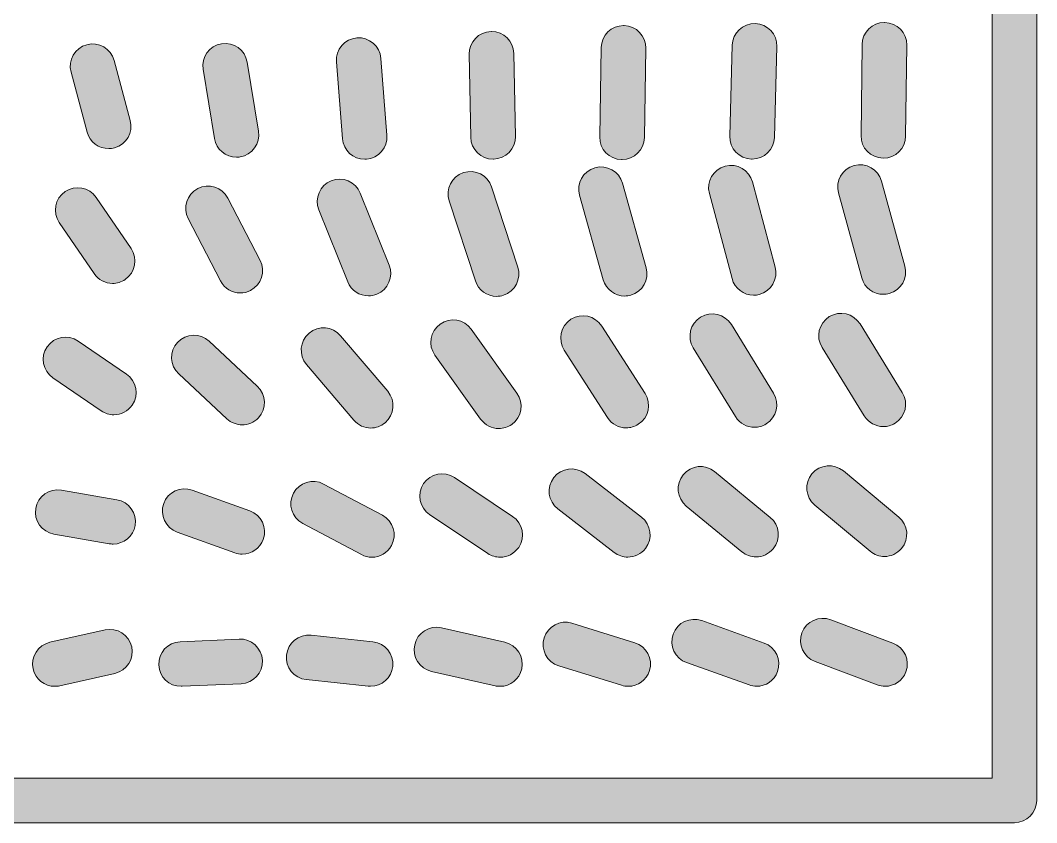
# Model space of a CAD drawing. Header units: millimetres. Extents: x 4.1 to 58.2, y -191.1 to -111.5.
# Drawn here: x 30.88 to 58.21, y -191.07 to -169.49 of the extents above; entities that cross this region are included whole.
import ezdxf

# ---------------------------------------------------------------- set-up
doc = ezdxf.new("R2010")
doc.units = ezdxf.units.MM
doc.header["$MEASUREMENT"] = 0
doc.layers.add('Layer 1', color=7, linetype='Continuous', lineweight=0)

msp = doc.modelspace()

# ---------------------------------------------------------------- hatches: boundary and pattern name
at = {"layer": 'Layer 1', "true_color": 0x006981, "transparency": 33554687}
h = msp.add_hatch(color=146, dxfattribs=at)
h.dxf.hatch_style = 2
edge = h.paths.add_edge_path()
edge.add_spline(control_points=[(5.286, -189.875), (5.286, -189.875), (57.014, -189.875), (57.014, -189.875), (57.014, -189.875), (57.014, -112.748), (57.014, -112.748), (57.014, -112.748), (5.286, -112.748), (5.286, -112.748), (5.286, -112.748), (5.286, -189.875), (5.286, -189.875)], knot_values=[0, 0, 0, 0, 1, 1, 1, 2, 2, 2, 3, 3, 3, 4, 4, 4, 4], degree=3, periodic=0)
edge = h.paths.add_edge_path()
edge.add_spline(control_points=[(57.614, -191.075), (57.614, -191.075), (4.686, -191.075), (4.686, -191.075), (4.355, -191.075), (4.086, -190.806), (4.086, -190.475), (4.086, -190.475), (4.086, -112.148), (4.086, -112.148), (4.086, -111.816), (4.355, -111.548), (4.686, -111.548), (4.686, -111.548), (57.614, -111.548), (57.614, -111.548), (57.945, -111.548), (58.214, -111.816), (58.214, -112.148), (58.214, -112.148), (58.214, -190.475), (58.214, -190.475), (58.214, -190.806), (57.945, -191.075), (57.614, -191.075)], knot_values=[0, 0, 0, 0, 1, 1, 1, 2, 2, 2, 3, 3, 3, 4, 4, 4, 5, 5, 5, 6, 6, 6, 7, 7, 7, 8, 8, 8, 8], degree=3, periodic=0)
h = msp.add_hatch(color=146, dxfattribs=at)
h.dxf.hatch_style = 2
edge = h.paths.add_edge_path()
edge.add_spline(control_points=[(47.064, -173.237), (47.06, -173.237), (47.057, -173.237), (47.053, -173.236), (46.722, -173.23), (46.458, -172.957), (46.464, -172.626), (46.464, -172.626), (46.506, -170.222), (46.506, -170.222), (46.512, -169.895), (46.78, -169.633), (47.106, -169.633), (47.11, -169.633), (47.113, -169.633), (47.117, -169.633), (47.448, -169.639), (47.712, -169.912), (47.706, -170.244), (47.706, -170.244), (47.664, -172.647), (47.664, -172.647), (47.658, -172.975), (47.39, -173.237), (47.064, -173.237)], knot_values=[0, 0, 0, 0, 1, 1, 1, 2, 2, 2, 3, 3, 3, 4, 4, 4, 5, 5, 5, 6, 6, 6, 7, 7, 7, 8, 8, 8, 8], degree=3, periodic=0)
h = msp.add_hatch(color=146, dxfattribs=at)
h.dxf.hatch_style = 2
edge = h.paths.add_edge_path()
edge.add_spline(control_points=[(50.562, -173.224), (50.556, -173.224), (50.551, -173.223), (50.545, -173.223), (50.214, -173.214), (49.953, -172.938), (49.962, -172.607), (49.962, -172.607), (50.029, -170.161), (50.029, -170.161), (50.038, -169.83), (50.312, -169.578), (50.645, -169.578), (50.976, -169.587), (51.238, -169.863), (51.229, -170.194), (51.229, -170.194), (51.161, -172.64), (51.161, -172.64), (51.152, -172.965), (50.886, -173.224), (50.562, -173.224)], knot_values=[0, 0, 0, 0, 1, 1, 1, 2, 2, 2, 3, 3, 3, 4, 4, 4, 5, 5, 5, 6, 6, 6, 7, 7, 7, 7], degree=3, periodic=0)
h = msp.add_hatch(color=146, dxfattribs=at)
h.dxf.hatch_style = 2
edge = h.paths.add_edge_path()
edge.add_spline(control_points=[(54.09, -173.2), (54.088, -173.2), (54.085, -173.2), (54.082, -173.199), (53.751, -173.196), (53.486, -172.923), (53.49, -172.592), (53.49, -172.592), (53.521, -170.144), (53.521, -170.144), (53.524, -169.815), (53.792, -169.551), (54.12, -169.551), (54.123, -169.551), (54.125, -169.551), (54.128, -169.552), (54.459, -169.556), (54.724, -169.828), (54.72, -170.159), (54.72, -170.159), (54.69, -172.607), (54.69, -172.607), (54.686, -172.936), (54.418, -173.2), (54.09, -173.2)], knot_values=[0, 0, 0, 0, 1, 1, 1, 2, 2, 2, 3, 3, 3, 4, 4, 4, 5, 5, 5, 6, 6, 6, 7, 7, 7, 8, 8, 8, 8], degree=3, periodic=0)
h = msp.add_hatch(color=146, dxfattribs=at)
h.dxf.hatch_style = 2
edge = h.paths.add_edge_path()
edge.add_spline(control_points=[(40.143, -173.228), (39.833, -173.228), (39.57, -172.989), (39.546, -172.675), (39.546, -172.675), (39.384, -170.608), (39.384, -170.608), (39.358, -170.278), (39.606, -169.989), (39.936, -169.964), (40.259, -169.935), (40.555, -170.185), (40.58, -170.515), (40.58, -170.515), (40.742, -172.582), (40.742, -172.582), (40.768, -172.912), (40.521, -173.201), (40.19, -173.226), (40.174, -173.228), (40.159, -173.228), (40.143, -173.228)], knot_values=[0, 0, 0, 0, 1, 1, 1, 2, 2, 2, 3, 3, 3, 4, 4, 4, 5, 5, 5, 6, 6, 6, 7, 7, 7, 7], degree=3, periodic=0)
h = msp.add_hatch(color=146, dxfattribs=at)
h.dxf.hatch_style = 2
edge = h.paths.add_edge_path()
edge.add_spline(control_points=[(43.596, -173.226), (43.27, -173.226), (43.002, -172.965), (42.996, -172.638), (42.996, -172.638), (42.953, -170.404), (42.953, -170.404), (42.947, -170.073), (43.21, -169.799), (43.542, -169.793), (43.546, -169.792), (43.549, -169.792), (43.554, -169.792), (43.879, -169.792), (44.147, -170.053), (44.153, -170.381), (44.153, -170.381), (44.196, -172.615), (44.196, -172.615), (44.202, -172.946), (43.939, -173.22), (43.607, -173.226), (43.604, -173.226), (43.6, -173.226), (43.596, -173.226)], knot_values=[0, 0, 0, 0, 1, 1, 1, 2, 2, 2, 3, 3, 3, 4, 4, 4, 5, 5, 5, 6, 6, 6, 7, 7, 7, 8, 8, 8, 8], degree=3, periodic=0)
h = msp.add_hatch(color=146, dxfattribs=at)
h.dxf.hatch_style = 2
edge = h.paths.add_edge_path()
edge.add_spline(control_points=[(33.26, -172.942), (32.995, -172.942), (32.753, -172.766), (32.681, -172.498), (32.681, -172.498), (32.246, -170.883), (32.246, -170.883), (32.16, -170.563), (32.349, -170.234), (32.669, -170.147), (32.99, -170.061), (33.319, -170.251), (33.405, -170.571), (33.405, -170.571), (33.839, -172.186), (33.839, -172.186), (33.926, -172.506), (33.736, -172.835), (33.416, -172.921), (33.364, -172.936), (33.311, -172.942), (33.26, -172.942)], knot_values=[0, 0, 0, 0, 1, 1, 1, 2, 2, 2, 3, 3, 3, 4, 4, 4, 5, 5, 5, 6, 6, 6, 7, 7, 7, 7], degree=3, periodic=0)
h = msp.add_hatch(color=146, dxfattribs=at)
h.dxf.hatch_style = 2
edge = h.paths.add_edge_path()
edge.add_spline(control_points=[(36.693, -173.174), (36.405, -173.174), (36.15, -172.964), (36.102, -172.67), (36.102, -172.67), (35.798, -170.809), (35.798, -170.809), (35.744, -170.482), (35.966, -170.173), (36.293, -170.12), (36.621, -170.069), (36.929, -170.288), (36.982, -170.615), (36.982, -170.615), (37.286, -172.477), (37.286, -172.477), (37.34, -172.804), (37.118, -173.112), (36.791, -173.166), (36.758, -173.171), (36.725, -173.174), (36.693, -173.174)], knot_values=[0, 0, 0, 0, 1, 1, 1, 2, 2, 2, 3, 3, 3, 4, 4, 4, 5, 5, 5, 6, 6, 6, 7, 7, 7, 7], degree=3, periodic=0)
h = msp.add_hatch(color=146, dxfattribs=at)
h.dxf.hatch_style = 2
edge = h.paths.add_edge_path()
edge.add_spline(control_points=[(43.689, -176.916), (43.437, -176.916), (43.202, -176.755), (43.119, -176.502), (43.119, -176.502), (42.414, -174.345), (42.414, -174.345), (42.311, -174.03), (42.482, -173.692), (42.797, -173.589), (43.112, -173.485), (43.451, -173.658), (43.554, -173.972), (43.554, -173.972), (44.259, -176.129), (44.259, -176.129), (44.362, -176.444), (44.191, -176.783), (43.876, -176.886), (43.814, -176.906), (43.751, -176.916), (43.689, -176.916)], knot_values=[0, 0, 0, 0, 1, 1, 1, 2, 2, 2, 3, 3, 3, 4, 4, 4, 5, 5, 5, 6, 6, 6, 7, 7, 7, 7], degree=3, periodic=0)
h = msp.add_hatch(color=146, dxfattribs=at)
h.dxf.hatch_style = 2
edge = h.paths.add_edge_path()
edge.add_spline(control_points=[(47.136, -176.908), (46.874, -176.908), (46.633, -176.735), (46.558, -176.471), (46.558, -176.471), (45.919, -174.198), (45.919, -174.198), (45.829, -173.879), (46.015, -173.548), (46.334, -173.458), (46.654, -173.367), (46.984, -173.554), (47.074, -173.873), (47.074, -173.873), (47.714, -176.145), (47.714, -176.145), (47.803, -176.464), (47.618, -176.796), (47.299, -176.885), (47.244, -176.901), (47.19, -176.908), (47.136, -176.908)], knot_values=[0, 0, 0, 0, 1, 1, 1, 2, 2, 2, 3, 3, 3, 4, 4, 4, 5, 5, 5, 6, 6, 6, 7, 7, 7, 7], degree=3, periodic=0)
h = msp.add_hatch(color=146, dxfattribs=at)
h.dxf.hatch_style = 2
edge = h.paths.add_edge_path()
edge.add_spline(control_points=[(50.601, -176.885), (50.335, -176.885), (50.092, -176.708), (50.021, -176.439), (50.021, -176.439), (49.412, -174.147), (49.412, -174.147), (49.327, -173.827), (49.517, -173.498), (49.838, -173.413), (50.158, -173.327), (50.486, -173.519), (50.572, -173.839), (50.572, -173.839), (51.181, -176.131), (51.181, -176.131), (51.266, -176.451), (51.075, -176.78), (50.755, -176.865), (50.703, -176.879), (50.652, -176.885), (50.601, -176.885)], knot_values=[0, 0, 0, 0, 1, 1, 1, 2, 2, 2, 3, 3, 3, 4, 4, 4, 5, 5, 5, 6, 6, 6, 7, 7, 7, 7], degree=3, periodic=0)
h = msp.add_hatch(color=146, dxfattribs=at)
h.dxf.hatch_style = 2
edge = h.paths.add_edge_path()
edge.add_spline(control_points=[(54.09, -176.862), (53.826, -176.862), (53.585, -176.687), (53.512, -176.421), (53.512, -176.421), (52.884, -174.136), (52.884, -174.136), (52.796, -173.817), (52.984, -173.486), (53.304, -173.399), (53.623, -173.31), (53.954, -173.499), (54.041, -173.819), (54.041, -173.819), (54.668, -176.103), (54.668, -176.103), (54.756, -176.422), (54.569, -176.753), (54.249, -176.84), (54.196, -176.855), (54.142, -176.862), (54.09, -176.862)], knot_values=[0, 0, 0, 0, 1, 1, 1, 2, 2, 2, 3, 3, 3, 4, 4, 4, 5, 5, 5, 6, 6, 6, 7, 7, 7, 7], degree=3, periodic=0)
h = msp.add_hatch(color=146, dxfattribs=at)
h.dxf.hatch_style = 2
edge = h.paths.add_edge_path()
edge.add_spline(control_points=[(40.246, -176.903), (40.008, -176.903), (39.782, -176.761), (39.689, -176.526), (39.689, -176.526), (38.911, -174.588), (38.911, -174.588), (38.787, -174.28), (38.937, -173.931), (39.244, -173.808), (39.552, -173.683), (39.901, -173.834), (40.024, -174.141), (40.024, -174.141), (40.802, -176.08), (40.802, -176.08), (40.926, -176.387), (40.776, -176.736), (40.469, -176.859), (40.395, -176.889), (40.32, -176.903), (40.246, -176.903)], knot_values=[0, 0, 0, 0, 1, 1, 1, 2, 2, 2, 3, 3, 3, 4, 4, 4, 5, 5, 5, 6, 6, 6, 7, 7, 7, 7], degree=3, periodic=0)
h = msp.add_hatch(color=146, dxfattribs=at)
h.dxf.hatch_style = 2
edge = h.paths.add_edge_path()
edge.add_spline(control_points=[(33.365, -176.568), (33.173, -176.568), (32.984, -176.477), (32.868, -176.306), (32.868, -176.306), (31.931, -174.931), (31.931, -174.931), (31.744, -174.658), (31.814, -174.284), (32.088, -174.098), (32.362, -173.91), (32.735, -173.981), (32.922, -174.255), (32.922, -174.255), (33.86, -175.63), (33.86, -175.63), (34.047, -175.904), (33.976, -176.277), (33.702, -176.464), (33.599, -176.535), (33.481, -176.568), (33.365, -176.568)], knot_values=[0, 0, 0, 0, 1, 1, 1, 2, 2, 2, 3, 3, 3, 4, 4, 4, 5, 5, 5, 6, 6, 6, 7, 7, 7, 7], degree=3, periodic=0)
h = msp.add_hatch(color=146, dxfattribs=at)
h.dxf.hatch_style = 2
edge = h.paths.add_edge_path()
edge.add_spline(control_points=[(36.798, -176.826), (36.582, -176.826), (36.372, -176.708), (36.265, -176.502), (36.265, -176.502), (35.397, -174.826), (35.397, -174.826), (35.244, -174.532), (35.359, -174.17), (35.654, -174.017), (35.947, -173.864), (36.31, -173.979), (36.462, -174.274), (36.462, -174.274), (37.331, -175.95), (37.331, -175.95), (37.483, -176.244), (37.368, -176.606), (37.074, -176.758), (36.986, -176.804), (36.891, -176.826), (36.798, -176.826)], knot_values=[0, 0, 0, 0, 1, 1, 1, 2, 2, 2, 3, 3, 3, 4, 4, 4, 5, 5, 5, 6, 6, 6, 7, 7, 7, 7], degree=3, periodic=0)
h = msp.add_hatch(color=146, dxfattribs=at)
h.dxf.hatch_style = 2
edge = h.paths.add_edge_path()
edge.add_spline(control_points=[(47.179, -180.454), (46.981, -180.454), (46.788, -180.357), (46.673, -180.178), (46.673, -180.178), (45.509, -178.363), (45.509, -178.363), (45.331, -178.085), (45.412, -177.713), (45.691, -177.534), (45.969, -177.355), (46.34, -177.437), (46.519, -177.716), (46.519, -177.716), (47.684, -179.53), (47.684, -179.53), (47.862, -179.809), (47.781, -180.181), (47.502, -180.359), (47.402, -180.424), (47.29, -180.454), (47.179, -180.454)], knot_values=[0, 0, 0, 0, 1, 1, 1, 2, 2, 2, 3, 3, 3, 4, 4, 4, 5, 5, 5, 6, 6, 6, 7, 7, 7, 7], degree=3, periodic=0)
h = msp.add_hatch(color=146, dxfattribs=at)
h.dxf.hatch_style = 2
edge = h.paths.add_edge_path()
edge.add_spline(control_points=[(50.626, -180.438), (50.424, -180.438), (50.227, -180.336), (50.113, -180.152), (50.113, -180.152), (48.98, -178.302), (48.98, -178.302), (48.806, -178.019), (48.895, -177.65), (49.178, -177.477), (49.461, -177.303), (49.83, -177.392), (50.003, -177.675), (50.003, -177.675), (51.137, -179.525), (51.137, -179.525), (51.31, -179.807), (51.221, -180.176), (50.938, -180.35), (50.841, -180.41), (50.732, -180.438), (50.626, -180.438)], knot_values=[0, 0, 0, 0, 1, 1, 1, 2, 2, 2, 3, 3, 3, 4, 4, 4, 5, 5, 5, 6, 6, 6, 7, 7, 7, 7], degree=3, periodic=0)
h = msp.add_hatch(color=146, dxfattribs=at)
h.dxf.hatch_style = 2
edge = h.paths.add_edge_path()
edge.add_spline(control_points=[(54.091, -180.419), (53.889, -180.419), (53.693, -180.317), (53.579, -180.133), (53.579, -180.133), (52.442, -178.288), (52.442, -178.288), (52.268, -178.006), (52.356, -177.636), (52.638, -177.462), (52.921, -177.289), (53.29, -177.377), (53.464, -177.658), (53.464, -177.658), (54.601, -179.504), (54.601, -179.504), (54.775, -179.786), (54.687, -180.155), (54.405, -180.329), (54.307, -180.39), (54.198, -180.419), (54.091, -180.419)], knot_values=[0, 0, 0, 0, 1, 1, 1, 2, 2, 2, 3, 3, 3, 4, 4, 4, 5, 5, 5, 6, 6, 6, 7, 7, 7, 7], degree=3, periodic=0)
h = msp.add_hatch(color=146, dxfattribs=at)
h.dxf.hatch_style = 2
edge = h.paths.add_edge_path()
edge.add_spline(control_points=[(43.75, -180.472), (43.563, -180.472), (43.379, -180.384), (43.261, -180.22), (43.261, -180.22), (42.032, -178.499), (42.032, -178.499), (41.839, -178.229), (41.901, -177.854), (42.171, -177.662), (42.44, -177.47), (42.815, -177.532), (43.008, -177.801), (43.008, -177.801), (44.238, -179.523), (44.238, -179.523), (44.43, -179.792), (44.368, -180.167), (44.098, -180.36), (43.993, -180.435), (43.871, -180.472), (43.75, -180.472)], knot_values=[0, 0, 0, 0, 1, 1, 1, 2, 2, 2, 3, 3, 3, 4, 4, 4, 5, 5, 5, 6, 6, 6, 7, 7, 7, 7], degree=3, periodic=0)
h = msp.add_hatch(color=146, dxfattribs=at)
h.dxf.hatch_style = 2
edge = h.paths.add_edge_path()
edge.add_spline(control_points=[(36.847, -180.372), (36.7, -180.372), (36.553, -180.318), (36.438, -180.211), (36.438, -180.211), (35.142, -179.003), (35.142, -179.003), (34.899, -178.777), (34.886, -178.398), (35.112, -178.155), (35.338, -177.912), (35.718, -177.899), (35.96, -178.125), (35.96, -178.125), (37.256, -179.333), (37.256, -179.333), (37.498, -179.558), (37.512, -179.938), (37.286, -180.181), (37.167, -180.307), (37.007, -180.372), (36.847, -180.372)], knot_values=[0, 0, 0, 0, 1, 1, 1, 2, 2, 2, 3, 3, 3, 4, 4, 4, 5, 5, 5, 6, 6, 6, 7, 7, 7, 7], degree=3, periodic=0)
h = msp.add_hatch(color=146, dxfattribs=at)
h.dxf.hatch_style = 2
edge = h.paths.add_edge_path()
edge.add_spline(control_points=[(40.306, -180.459), (40.136, -180.459), (39.967, -180.387), (39.848, -180.247), (39.848, -180.247), (38.579, -178.751), (38.579, -178.751), (38.365, -178.498), (38.396, -178.119), (38.648, -177.905), (38.902, -177.69), (39.28, -177.721), (39.494, -177.974), (39.494, -177.974), (40.763, -179.47), (40.763, -179.47), (40.978, -179.723), (40.947, -180.102), (40.694, -180.316), (40.581, -180.412), (40.443, -180.459), (40.306, -180.459)], knot_values=[0, 0, 0, 0, 1, 1, 1, 2, 2, 2, 3, 3, 3, 4, 4, 4, 5, 5, 5, 6, 6, 6, 7, 7, 7, 7], degree=3, periodic=0)
h = msp.add_hatch(color=146, dxfattribs=at)
h.dxf.hatch_style = 2
edge = h.paths.add_edge_path()
edge.add_spline(control_points=[(33.396, -180.102), (33.28, -180.102), (33.162, -180.068), (33.058, -179.997), (33.058, -179.997), (31.759, -179.108), (31.759, -179.108), (31.486, -178.921), (31.416, -178.548), (31.603, -178.274), (31.79, -178.001), (32.163, -177.931), (32.437, -178.118), (32.437, -178.118), (33.736, -179.007), (33.736, -179.007), (34.01, -179.194), (34.079, -179.568), (33.892, -179.841), (33.776, -180.011), (33.588, -180.102), (33.396, -180.102)], knot_values=[0, 0, 0, 0, 1, 1, 1, 2, 2, 2, 3, 3, 3, 4, 4, 4, 5, 5, 5, 6, 6, 6, 7, 7, 7, 7], degree=3, periodic=0)
h = msp.add_hatch(color=146, dxfattribs=at)
h.dxf.hatch_style = 2
edge = h.paths.add_edge_path()
edge.add_spline(control_points=[(50.667, -183.924), (50.533, -183.924), (50.398, -183.88), (50.286, -183.788), (50.286, -183.788), (48.791, -182.558), (48.791, -182.558), (48.535, -182.348), (48.498, -181.97), (48.709, -181.714), (48.919, -181.458), (49.297, -181.42), (49.553, -181.632), (49.553, -181.632), (51.048, -182.861), (51.048, -182.861), (51.304, -183.071), (51.341, -183.449), (51.13, -183.705), (51.012, -183.85), (50.84, -183.924), (50.667, -183.924)], knot_values=[0, 0, 0, 0, 1, 1, 1, 2, 2, 2, 3, 3, 3, 4, 4, 4, 5, 5, 5, 6, 6, 6, 7, 7, 7, 7], degree=3, periodic=0)
h = msp.add_hatch(color=146, dxfattribs=at)
h.dxf.hatch_style = 2
edge = h.paths.add_edge_path()
edge.add_spline(control_points=[(54.12, -183.914), (53.985, -183.914), (53.849, -183.869), (53.736, -183.775), (53.736, -183.775), (52.248, -182.535), (52.248, -182.535), (51.993, -182.323), (51.959, -181.944), (52.171, -181.69), (52.383, -181.436), (52.761, -181.402), (53.016, -181.613), (53.016, -181.613), (54.505, -182.853), (54.505, -182.853), (54.759, -183.065), (54.794, -183.444), (54.581, -183.698), (54.463, -183.841), (54.292, -183.914), (54.12, -183.914)], knot_values=[0, 0, 0, 0, 1, 1, 1, 2, 2, 2, 3, 3, 3, 4, 4, 4, 5, 5, 5, 6, 6, 6, 7, 7, 7, 7], degree=3, periodic=0)
h = msp.add_hatch(color=146, dxfattribs=at)
h.dxf.hatch_style = 2
edge = h.paths.add_edge_path()
edge.add_spline(control_points=[(43.786, -183.934), (43.671, -183.934), (43.555, -183.901), (43.453, -183.833), (43.453, -183.833), (41.889, -182.786), (41.889, -182.786), (41.614, -182.602), (41.54, -182.229), (41.725, -181.954), (41.909, -181.678), (42.281, -181.605), (42.557, -181.789), (42.557, -181.789), (44.12, -182.836), (44.12, -182.836), (44.396, -183.02), (44.469, -183.393), (44.285, -183.668), (44.169, -183.841), (43.979, -183.934), (43.786, -183.934)], knot_values=[0, 0, 0, 0, 1, 1, 1, 2, 2, 2, 3, 3, 3, 4, 4, 4, 5, 5, 5, 6, 6, 6, 7, 7, 7, 7], degree=3, periodic=0)
h = msp.add_hatch(color=146, dxfattribs=at)
h.dxf.hatch_style = 2
edge = h.paths.add_edge_path()
edge.add_spline(control_points=[(47.219, -183.931), (47.091, -183.931), (46.961, -183.89), (46.852, -183.805), (46.852, -183.805), (45.337, -182.634), (45.337, -182.634), (45.075, -182.431), (45.026, -182.054), (45.229, -181.792), (45.432, -181.53), (45.808, -181.482), (46.071, -181.684), (46.071, -181.684), (47.586, -182.856), (47.586, -182.856), (47.848, -183.058), (47.896, -183.435), (47.694, -183.697), (47.576, -183.85), (47.398, -183.931), (47.219, -183.931)], knot_values=[0, 0, 0, 0, 1, 1, 1, 2, 2, 2, 3, 3, 3, 4, 4, 4, 5, 5, 5, 6, 6, 6, 7, 7, 7, 7], degree=3, periodic=0)
h = msp.add_hatch(color=146, dxfattribs=at)
h.dxf.hatch_style = 2
edge = h.paths.add_edge_path()
edge.add_spline(control_points=[(36.852, -183.851), (36.784, -183.851), (36.716, -183.84), (36.649, -183.815), (36.649, -183.815), (35.1, -183.258), (35.1, -183.258), (34.788, -183.145), (34.626, -182.802), (34.739, -182.49), (34.851, -182.178), (35.195, -182.017), (35.507, -182.128), (35.507, -182.128), (37.055, -182.686), (37.055, -182.686), (37.367, -182.798), (37.529, -183.142), (37.416, -183.454), (37.328, -183.699), (37.097, -183.851), (36.852, -183.851)], knot_values=[0, 0, 0, 0, 1, 1, 1, 2, 2, 2, 3, 3, 3, 4, 4, 4, 5, 5, 5, 6, 6, 6, 7, 7, 7, 7], degree=3, periodic=0)
h = msp.add_hatch(color=146, dxfattribs=at)
h.dxf.hatch_style = 2
edge = h.paths.add_edge_path()
edge.add_spline(control_points=[(40.335, -183.934), (40.24, -183.934), (40.144, -183.912), (40.054, -183.864), (40.054, -183.864), (38.476, -183.025), (38.476, -183.025), (38.183, -182.869), (38.072, -182.506), (38.227, -182.213), (38.383, -181.921), (38.746, -181.81), (39.039, -181.965), (39.039, -181.965), (40.618, -182.804), (40.618, -182.804), (40.91, -182.96), (41.021, -183.323), (40.866, -183.616), (40.758, -183.819), (40.55, -183.934), (40.335, -183.934)], knot_values=[0, 0, 0, 0, 1, 1, 1, 2, 2, 2, 3, 3, 3, 4, 4, 4, 5, 5, 5, 6, 6, 6, 7, 7, 7, 7], degree=3, periodic=0)
h = msp.add_hatch(color=146, dxfattribs=at)
h.dxf.hatch_style = 2
edge = h.paths.add_edge_path()
edge.add_spline(control_points=[(33.378, -183.579), (33.345, -183.579), (33.311, -183.576), (33.276, -183.57), (33.276, -183.57), (31.787, -183.314), (31.787, -183.314), (31.461, -183.258), (31.241, -182.948), (31.297, -182.621), (31.354, -182.294), (31.665, -182.073), (31.99, -182.132), (31.99, -182.132), (33.479, -182.387), (33.479, -182.387), (33.806, -182.444), (34.025, -182.754), (33.969, -183.08), (33.919, -183.372), (33.665, -183.579), (33.378, -183.579)], knot_values=[0, 0, 0, 0, 1, 1, 1, 2, 2, 2, 3, 3, 3, 4, 4, 4, 5, 5, 5, 6, 6, 6, 7, 7, 7, 7], degree=3, periodic=0)
h = msp.add_hatch(color=146, dxfattribs=at)
h.dxf.hatch_style = 2
edge = h.paths.add_edge_path()
edge.add_spline(control_points=[(50.681, -187.407), (50.614, -187.407), (50.545, -187.395), (50.479, -187.371), (50.479, -187.371), (48.801, -186.769), (48.801, -186.769), (48.489, -186.658), (48.327, -186.314), (48.439, -186.002), (48.551, -185.69), (48.895, -185.528), (49.206, -185.64), (49.206, -185.64), (50.884, -186.242), (50.884, -186.242), (51.195, -186.353), (51.358, -186.697), (51.246, -187.009), (51.158, -187.254), (50.927, -187.407), (50.681, -187.407)], knot_values=[0, 0, 0, 0, 1, 1, 1, 2, 2, 2, 3, 3, 3, 4, 4, 4, 5, 5, 5, 6, 6, 6, 7, 7, 7, 7], degree=3, periodic=0)
h = msp.add_hatch(color=146, dxfattribs=at)
h.dxf.hatch_style = 2
edge = h.paths.add_edge_path()
edge.add_spline(control_points=[(54.136, -187.407), (54.066, -187.407), (53.994, -187.394), (53.925, -187.368), (53.925, -187.368), (52.253, -186.74), (52.253, -186.74), (51.943, -186.624), (51.786, -186.278), (51.902, -185.968), (52.019, -185.657), (52.366, -185.5), (52.675, -185.617), (52.675, -185.617), (54.347, -186.245), (54.347, -186.245), (54.657, -186.361), (54.814, -186.707), (54.697, -187.017), (54.607, -187.258), (54.378, -187.407), (54.136, -187.407)], knot_values=[0, 0, 0, 0, 1, 1, 1, 2, 2, 2, 3, 3, 3, 4, 4, 4, 5, 5, 5, 6, 6, 6, 7, 7, 7, 7], degree=3, periodic=0)
h = msp.add_hatch(color=146, dxfattribs=at)
h.dxf.hatch_style = 2
edge = h.paths.add_edge_path()
edge.add_spline(control_points=[(31.811, -187.407), (31.536, -187.407), (31.289, -187.218), (31.226, -186.938), (31.154, -186.615), (31.357, -186.294), (31.68, -186.222), (31.68, -186.222), (33.163, -185.889), (33.163, -185.889), (33.484, -185.816), (33.807, -186.019), (33.88, -186.343), (33.952, -186.666), (33.749, -186.987), (33.426, -187.059), (33.426, -187.059), (31.943, -187.392), (31.943, -187.392), (31.899, -187.402), (31.855, -187.407), (31.811, -187.407)], knot_values=[0, 0, 0, 0, 1, 1, 1, 2, 2, 2, 3, 3, 3, 4, 4, 4, 5, 5, 5, 6, 6, 6, 7, 7, 7, 7], degree=3, periodic=0)
h = msp.add_hatch(color=146, dxfattribs=at)
h.dxf.hatch_style = 2
edge = h.paths.add_edge_path()
edge.add_spline(control_points=[(43.782, -187.407), (43.738, -187.407), (43.693, -187.402), (43.649, -187.392), (43.649, -187.392), (41.941, -187.005), (41.941, -187.005), (41.617, -186.931), (41.415, -186.61), (41.488, -186.287), (41.561, -185.963), (41.883, -185.762), (42.206, -185.834), (42.206, -185.834), (43.914, -186.221), (43.914, -186.221), (44.237, -186.295), (44.44, -186.616), (44.367, -186.939), (44.303, -187.218), (44.056, -187.407), (43.782, -187.407)], knot_values=[0, 0, 0, 0, 1, 1, 1, 2, 2, 2, 3, 3, 3, 4, 4, 4, 5, 5, 5, 6, 6, 6, 7, 7, 7, 7], degree=3, periodic=0)
h = msp.add_hatch(color=146, dxfattribs=at)
h.dxf.hatch_style = 2
edge = h.paths.add_edge_path()
edge.add_spline(control_points=[(47.23, -187.407), (47.171, -187.407), (47.111, -187.398), (47.052, -187.379), (47.052, -187.379), (45.362, -186.855), (45.362, -186.855), (45.046, -186.757), (44.869, -186.42), (44.967, -186.104), (45.066, -185.787), (45.404, -185.61), (45.718, -185.709), (45.718, -185.709), (47.408, -186.234), (47.408, -186.234), (47.724, -186.332), (47.901, -186.668), (47.803, -186.984), (47.723, -187.242), (47.486, -187.407), (47.23, -187.407)], knot_values=[0, 0, 0, 0, 1, 1, 1, 2, 2, 2, 3, 3, 3, 4, 4, 4, 5, 5, 5, 6, 6, 6, 7, 7, 7, 7], degree=3, periodic=0)
h = msp.add_hatch(color=146, dxfattribs=at)
h.dxf.hatch_style = 2
edge = h.paths.add_edge_path()
edge.add_spline(control_points=[(35.205, -187.407), (34.886, -187.407), (34.621, -187.156), (34.606, -186.833), (34.592, -186.502), (34.848, -186.222), (35.179, -186.207), (35.179, -186.207), (36.767, -186.137), (36.767, -186.137), (37.089, -186.117), (37.378, -186.378), (37.393, -186.71), (37.408, -187.041), (37.151, -187.321), (36.82, -187.336), (36.82, -187.336), (35.232, -187.406), (35.232, -187.406), (35.223, -187.407), (35.214, -187.407), (35.205, -187.407)], knot_values=[0, 0, 0, 0, 1, 1, 1, 2, 2, 2, 3, 3, 3, 4, 4, 4, 5, 5, 5, 6, 6, 6, 7, 7, 7, 7], degree=3, periodic=0)
h = msp.add_hatch(color=146, dxfattribs=at)
h.dxf.hatch_style = 2
edge = h.paths.add_edge_path()
edge.add_spline(control_points=[(40.303, -187.407), (40.282, -187.407), (40.261, -187.406), (40.239, -187.403), (40.239, -187.403), (38.574, -187.227), (38.574, -187.227), (38.244, -187.192), (38.005, -186.897), (38.04, -186.567), (38.075, -186.238), (38.369, -185.996), (38.7, -186.034), (38.7, -186.034), (40.365, -186.21), (40.365, -186.21), (40.695, -186.245), (40.934, -186.54), (40.899, -186.87), (40.866, -187.178), (40.606, -187.407), (40.303, -187.407)], knot_values=[0, 0, 0, 0, 1, 1, 1, 2, 2, 2, 3, 3, 3, 4, 4, 4, 5, 5, 5, 6, 6, 6, 7, 7, 7, 7], degree=3, periodic=0)

# ---------------------------------------------------------------- linework, layer by layer
at = {"layer": 'Layer 1'}
for points, knots in [([(57.614, -191.075), (57.614, -191.075), (4.686, -191.075), (4.686, -191.075), (4.355, -191.075), (4.086, -190.806), (4.086, -190.475), (4.086, -190.475), (4.086, -112.148), (4.086, -112.148), (4.086, -111.816), (4.355, -111.548), (4.686, -111.548), (4.686, -111.548), (57.614, -111.548), (57.614, -111.548), (57.945, -111.548), (58.214, -111.816), (58.214, -112.148), (58.214, -112.148), (58.214, -190.475), (58.214, -190.475), (58.214, -190.806), (57.945, -191.075), (57.614, -191.075)], [0, 0, 0, 0, 1, 1, 1, 2, 2, 2, 3, 3, 3, 4, 4, 4, 5, 5, 5, 6, 6, 6, 7, 7, 7, 8, 8, 8, 8]), ([(5.286, -189.875), (5.286, -189.875), (57.014, -189.875), (57.014, -189.875), (57.014, -189.875), (57.014, -112.748), (57.014, -112.748), (57.014, -112.748), (5.286, -112.748), (5.286, -112.748), (5.286, -112.748), (5.286, -189.875), (5.286, -189.875)], [0, 0, 0, 0, 1, 1, 1, 2, 2, 2, 3, 3, 3, 4, 4, 4, 4]), ([(47.064, -173.237), (47.06, -173.237), (47.057, -173.237), (47.053, -173.236), (46.722, -173.23), (46.458, -172.957), (46.464, -172.626), (46.464, -172.626), (46.506, -170.222), (46.506, -170.222), (46.512, -169.895), (46.78, -169.633), (47.106, -169.633), (47.11, -169.633), (47.113, -169.633), (47.117, -169.633), (47.448, -169.639), (47.712, -169.912), (47.706, -170.244), (47.706, -170.244), (47.664, -172.647), (47.664, -172.647), (47.658, -172.975), (47.39, -173.237), (47.064, -173.237)], [0, 0, 0, 0, 1, 1, 1, 2, 2, 2, 3, 3, 3, 4, 4, 4, 5, 5, 5, 6, 6, 6, 7, 7, 7, 8, 8, 8, 8]), ([(50.562, -173.224), (50.556, -173.224), (50.551, -173.223), (50.545, -173.223), (50.214, -173.214), (49.953, -172.938), (49.962, -172.607), (49.962, -172.607), (50.029, -170.161), (50.029, -170.161), (50.038, -169.83), (50.312, -169.578), (50.645, -169.578), (50.976, -169.587), (51.238, -169.863), (51.229, -170.194), (51.229, -170.194), (51.161, -172.64), (51.161, -172.64), (51.152, -172.965), (50.886, -173.224), (50.562, -173.224)], [0, 0, 0, 0, 1, 1, 1, 2, 2, 2, 3, 3, 3, 4, 4, 4, 5, 5, 5, 6, 6, 6, 7, 7, 7, 7]), ([(54.09, -173.2), (54.088, -173.2), (54.085, -173.2), (54.082, -173.199), (53.751, -173.196), (53.486, -172.923), (53.49, -172.592), (53.49, -172.592), (53.521, -170.144), (53.521, -170.144), (53.524, -169.815), (53.792, -169.551), (54.12, -169.551), (54.123, -169.551), (54.125, -169.551), (54.128, -169.552), (54.459, -169.556), (54.724, -169.828), (54.72, -170.159), (54.72, -170.159), (54.69, -172.607), (54.69, -172.607), (54.686, -172.936), (54.418, -173.2), (54.09, -173.2)], [0, 0, 0, 0, 1, 1, 1, 2, 2, 2, 3, 3, 3, 4, 4, 4, 5, 5, 5, 6, 6, 6, 7, 7, 7, 8, 8, 8, 8]), ([(40.143, -173.228), (39.833, -173.228), (39.57, -172.989), (39.546, -172.675), (39.546, -172.675), (39.384, -170.608), (39.384, -170.608), (39.358, -170.278), (39.606, -169.989), (39.936, -169.964), (40.259, -169.935), (40.555, -170.185), (40.58, -170.515), (40.58, -170.515), (40.742, -172.582), (40.742, -172.582), (40.768, -172.912), (40.521, -173.201), (40.19, -173.226), (40.174, -173.228), (40.159, -173.228), (40.143, -173.228)], [0, 0, 0, 0, 1, 1, 1, 2, 2, 2, 3, 3, 3, 4, 4, 4, 5, 5, 5, 6, 6, 6, 7, 7, 7, 7]), ([(43.596, -173.226), (43.27, -173.226), (43.002, -172.965), (42.996, -172.638), (42.996, -172.638), (42.953, -170.404), (42.953, -170.404), (42.947, -170.073), (43.21, -169.799), (43.542, -169.793), (43.546, -169.792), (43.549, -169.792), (43.554, -169.792), (43.879, -169.792), (44.147, -170.053), (44.153, -170.381), (44.153, -170.381), (44.196, -172.615), (44.196, -172.615), (44.202, -172.946), (43.939, -173.22), (43.607, -173.226), (43.604, -173.226), (43.6, -173.226), (43.596, -173.226)], [0, 0, 0, 0, 1, 1, 1, 2, 2, 2, 3, 3, 3, 4, 4, 4, 5, 5, 5, 6, 6, 6, 7, 7, 7, 8, 8, 8, 8]), ([(33.26, -172.942), (32.995, -172.942), (32.753, -172.766), (32.681, -172.498), (32.681, -172.498), (32.246, -170.883), (32.246, -170.883), (32.16, -170.563), (32.349, -170.234), (32.669, -170.147), (32.99, -170.061), (33.319, -170.251), (33.405, -170.571), (33.405, -170.571), (33.839, -172.186), (33.839, -172.186), (33.926, -172.506), (33.736, -172.835), (33.416, -172.921), (33.364, -172.936), (33.311, -172.942), (33.26, -172.942)], [0, 0, 0, 0, 1, 1, 1, 2, 2, 2, 3, 3, 3, 4, 4, 4, 5, 5, 5, 6, 6, 6, 7, 7, 7, 7]), ([(36.693, -173.174), (36.405, -173.174), (36.15, -172.964), (36.102, -172.67), (36.102, -172.67), (35.798, -170.809), (35.798, -170.809), (35.744, -170.482), (35.966, -170.173), (36.293, -170.12), (36.621, -170.069), (36.929, -170.288), (36.982, -170.615), (36.982, -170.615), (37.286, -172.477), (37.286, -172.477), (37.34, -172.804), (37.118, -173.112), (36.791, -173.166), (36.758, -173.171), (36.725, -173.174), (36.693, -173.174)], [0, 0, 0, 0, 1, 1, 1, 2, 2, 2, 3, 3, 3, 4, 4, 4, 5, 5, 5, 6, 6, 6, 7, 7, 7, 7]), ([(43.689, -176.916), (43.437, -176.916), (43.202, -176.755), (43.119, -176.502), (43.119, -176.502), (42.414, -174.345), (42.414, -174.345), (42.311, -174.03), (42.482, -173.692), (42.797, -173.589), (43.112, -173.485), (43.451, -173.658), (43.554, -173.972), (43.554, -173.972), (44.259, -176.129), (44.259, -176.129), (44.362, -176.444), (44.191, -176.783), (43.876, -176.886), (43.814, -176.906), (43.751, -176.916), (43.689, -176.916)], [0, 0, 0, 0, 1, 1, 1, 2, 2, 2, 3, 3, 3, 4, 4, 4, 5, 5, 5, 6, 6, 6, 7, 7, 7, 7]), ([(47.136, -176.908), (46.874, -176.908), (46.633, -176.735), (46.558, -176.471), (46.558, -176.471), (45.919, -174.198), (45.919, -174.198), (45.829, -173.879), (46.015, -173.548), (46.334, -173.458), (46.654, -173.367), (46.984, -173.554), (47.074, -173.873), (47.074, -173.873), (47.714, -176.145), (47.714, -176.145), (47.803, -176.464), (47.618, -176.796), (47.299, -176.885), (47.244, -176.901), (47.19, -176.908), (47.136, -176.908)], [0, 0, 0, 0, 1, 1, 1, 2, 2, 2, 3, 3, 3, 4, 4, 4, 5, 5, 5, 6, 6, 6, 7, 7, 7, 7]), ([(50.601, -176.885), (50.335, -176.885), (50.092, -176.708), (50.021, -176.439), (50.021, -176.439), (49.412, -174.147), (49.412, -174.147), (49.327, -173.827), (49.517, -173.498), (49.838, -173.413), (50.158, -173.327), (50.486, -173.519), (50.572, -173.839), (50.572, -173.839), (51.181, -176.131), (51.181, -176.131), (51.266, -176.451), (51.075, -176.78), (50.755, -176.865), (50.703, -176.879), (50.652, -176.885), (50.601, -176.885)], [0, 0, 0, 0, 1, 1, 1, 2, 2, 2, 3, 3, 3, 4, 4, 4, 5, 5, 5, 6, 6, 6, 7, 7, 7, 7]), ([(54.09, -176.862), (53.826, -176.862), (53.585, -176.687), (53.512, -176.421), (53.512, -176.421), (52.884, -174.136), (52.884, -174.136), (52.796, -173.817), (52.984, -173.486), (53.304, -173.399), (53.623, -173.31), (53.954, -173.499), (54.041, -173.819), (54.041, -173.819), (54.668, -176.103), (54.668, -176.103), (54.756, -176.422), (54.569, -176.753), (54.249, -176.84), (54.196, -176.855), (54.142, -176.862), (54.09, -176.862)], [0, 0, 0, 0, 1, 1, 1, 2, 2, 2, 3, 3, 3, 4, 4, 4, 5, 5, 5, 6, 6, 6, 7, 7, 7, 7]), ([(40.246, -176.903), (40.008, -176.903), (39.782, -176.761), (39.689, -176.526), (39.689, -176.526), (38.911, -174.588), (38.911, -174.588), (38.787, -174.28), (38.937, -173.931), (39.244, -173.808), (39.552, -173.683), (39.901, -173.834), (40.024, -174.141), (40.024, -174.141), (40.802, -176.08), (40.802, -176.08), (40.926, -176.387), (40.776, -176.736), (40.469, -176.859), (40.395, -176.889), (40.32, -176.903), (40.246, -176.903)], [0, 0, 0, 0, 1, 1, 1, 2, 2, 2, 3, 3, 3, 4, 4, 4, 5, 5, 5, 6, 6, 6, 7, 7, 7, 7]), ([(33.365, -176.568), (33.173, -176.568), (32.984, -176.477), (32.868, -176.306), (32.868, -176.306), (31.931, -174.931), (31.931, -174.931), (31.744, -174.658), (31.814, -174.284), (32.088, -174.098), (32.362, -173.91), (32.735, -173.981), (32.922, -174.255), (32.922, -174.255), (33.86, -175.63), (33.86, -175.63), (34.047, -175.904), (33.976, -176.277), (33.702, -176.464), (33.599, -176.535), (33.481, -176.568), (33.365, -176.568)], [0, 0, 0, 0, 1, 1, 1, 2, 2, 2, 3, 3, 3, 4, 4, 4, 5, 5, 5, 6, 6, 6, 7, 7, 7, 7]), ([(36.798, -176.826), (36.582, -176.826), (36.372, -176.708), (36.265, -176.502), (36.265, -176.502), (35.397, -174.826), (35.397, -174.826), (35.244, -174.532), (35.359, -174.17), (35.654, -174.017), (35.947, -173.864), (36.31, -173.979), (36.462, -174.274), (36.462, -174.274), (37.331, -175.95), (37.331, -175.95), (37.483, -176.244), (37.368, -176.606), (37.074, -176.758), (36.986, -176.804), (36.891, -176.826), (36.798, -176.826)], [0, 0, 0, 0, 1, 1, 1, 2, 2, 2, 3, 3, 3, 4, 4, 4, 5, 5, 5, 6, 6, 6, 7, 7, 7, 7]), ([(47.179, -180.454), (46.981, -180.454), (46.788, -180.357), (46.673, -180.178), (46.673, -180.178), (45.509, -178.363), (45.509, -178.363), (45.331, -178.085), (45.412, -177.713), (45.691, -177.534), (45.969, -177.355), (46.34, -177.437), (46.519, -177.716), (46.519, -177.716), (47.684, -179.53), (47.684, -179.53), (47.862, -179.809), (47.781, -180.181), (47.502, -180.359), (47.402, -180.424), (47.29, -180.454), (47.179, -180.454)], [0, 0, 0, 0, 1, 1, 1, 2, 2, 2, 3, 3, 3, 4, 4, 4, 5, 5, 5, 6, 6, 6, 7, 7, 7, 7]), ([(50.626, -180.438), (50.424, -180.438), (50.227, -180.336), (50.113, -180.152), (50.113, -180.152), (48.98, -178.302), (48.98, -178.302), (48.806, -178.019), (48.895, -177.65), (49.178, -177.477), (49.461, -177.303), (49.83, -177.392), (50.003, -177.675), (50.003, -177.675), (51.137, -179.525), (51.137, -179.525), (51.31, -179.807), (51.221, -180.176), (50.938, -180.35), (50.841, -180.41), (50.732, -180.438), (50.626, -180.438)], [0, 0, 0, 0, 1, 1, 1, 2, 2, 2, 3, 3, 3, 4, 4, 4, 5, 5, 5, 6, 6, 6, 7, 7, 7, 7]), ([(54.091, -180.419), (53.889, -180.419), (53.693, -180.317), (53.579, -180.133), (53.579, -180.133), (52.442, -178.288), (52.442, -178.288), (52.268, -178.006), (52.356, -177.636), (52.638, -177.462), (52.921, -177.289), (53.29, -177.377), (53.464, -177.658), (53.464, -177.658), (54.601, -179.504), (54.601, -179.504), (54.775, -179.786), (54.687, -180.155), (54.405, -180.329), (54.307, -180.39), (54.198, -180.419), (54.091, -180.419)], [0, 0, 0, 0, 1, 1, 1, 2, 2, 2, 3, 3, 3, 4, 4, 4, 5, 5, 5, 6, 6, 6, 7, 7, 7, 7]), ([(43.75, -180.472), (43.563, -180.472), (43.379, -180.384), (43.261, -180.22), (43.261, -180.22), (42.032, -178.499), (42.032, -178.499), (41.839, -178.229), (41.901, -177.854), (42.171, -177.662), (42.44, -177.47), (42.815, -177.532), (43.008, -177.801), (43.008, -177.801), (44.238, -179.523), (44.238, -179.523), (44.43, -179.792), (44.368, -180.167), (44.098, -180.36), (43.993, -180.435), (43.871, -180.472), (43.75, -180.472)], [0, 0, 0, 0, 1, 1, 1, 2, 2, 2, 3, 3, 3, 4, 4, 4, 5, 5, 5, 6, 6, 6, 7, 7, 7, 7]), ([(36.847, -180.372), (36.7, -180.372), (36.553, -180.318), (36.438, -180.211), (36.438, -180.211), (35.142, -179.003), (35.142, -179.003), (34.899, -178.777), (34.886, -178.398), (35.112, -178.155), (35.338, -177.912), (35.718, -177.899), (35.96, -178.125), (35.96, -178.125), (37.256, -179.333), (37.256, -179.333), (37.498, -179.558), (37.512, -179.938), (37.286, -180.181), (37.167, -180.307), (37.007, -180.372), (36.847, -180.372)], [0, 0, 0, 0, 1, 1, 1, 2, 2, 2, 3, 3, 3, 4, 4, 4, 5, 5, 5, 6, 6, 6, 7, 7, 7, 7]), ([(40.306, -180.459), (40.136, -180.459), (39.967, -180.387), (39.848, -180.247), (39.848, -180.247), (38.579, -178.751), (38.579, -178.751), (38.365, -178.498), (38.396, -178.119), (38.648, -177.905), (38.902, -177.69), (39.28, -177.721), (39.494, -177.974), (39.494, -177.974), (40.763, -179.47), (40.763, -179.47), (40.978, -179.723), (40.947, -180.102), (40.694, -180.316), (40.581, -180.412), (40.443, -180.459), (40.306, -180.459)], [0, 0, 0, 0, 1, 1, 1, 2, 2, 2, 3, 3, 3, 4, 4, 4, 5, 5, 5, 6, 6, 6, 7, 7, 7, 7]), ([(33.396, -180.102), (33.28, -180.102), (33.162, -180.068), (33.058, -179.997), (33.058, -179.997), (31.759, -179.108), (31.759, -179.108), (31.486, -178.921), (31.416, -178.548), (31.603, -178.274), (31.79, -178.001), (32.163, -177.931), (32.437, -178.118), (32.437, -178.118), (33.736, -179.007), (33.736, -179.007), (34.01, -179.194), (34.079, -179.568), (33.892, -179.841), (33.776, -180.011), (33.588, -180.102), (33.396, -180.102)], [0, 0, 0, 0, 1, 1, 1, 2, 2, 2, 3, 3, 3, 4, 4, 4, 5, 5, 5, 6, 6, 6, 7, 7, 7, 7]), ([(50.667, -183.924), (50.533, -183.924), (50.398, -183.88), (50.286, -183.788), (50.286, -183.788), (48.791, -182.558), (48.791, -182.558), (48.535, -182.348), (48.498, -181.97), (48.709, -181.714), (48.919, -181.458), (49.297, -181.42), (49.553, -181.632), (49.553, -181.632), (51.048, -182.861), (51.048, -182.861), (51.304, -183.071), (51.341, -183.449), (51.13, -183.705), (51.012, -183.85), (50.84, -183.924), (50.667, -183.924)], [0, 0, 0, 0, 1, 1, 1, 2, 2, 2, 3, 3, 3, 4, 4, 4, 5, 5, 5, 6, 6, 6, 7, 7, 7, 7]), ([(54.12, -183.914), (53.985, -183.914), (53.849, -183.869), (53.736, -183.775), (53.736, -183.775), (52.248, -182.535), (52.248, -182.535), (51.993, -182.323), (51.959, -181.944), (52.171, -181.69), (52.383, -181.436), (52.761, -181.402), (53.016, -181.613), (53.016, -181.613), (54.505, -182.853), (54.505, -182.853), (54.759, -183.065), (54.794, -183.444), (54.581, -183.698), (54.463, -183.841), (54.292, -183.914), (54.12, -183.914)], [0, 0, 0, 0, 1, 1, 1, 2, 2, 2, 3, 3, 3, 4, 4, 4, 5, 5, 5, 6, 6, 6, 7, 7, 7, 7]), ([(43.786, -183.934), (43.671, -183.934), (43.555, -183.901), (43.453, -183.833), (43.453, -183.833), (41.889, -182.786), (41.889, -182.786), (41.614, -182.602), (41.54, -182.229), (41.725, -181.954), (41.909, -181.678), (42.281, -181.605), (42.557, -181.789), (42.557, -181.789), (44.12, -182.836), (44.12, -182.836), (44.396, -183.02), (44.469, -183.393), (44.285, -183.668), (44.169, -183.841), (43.979, -183.934), (43.786, -183.934)], [0, 0, 0, 0, 1, 1, 1, 2, 2, 2, 3, 3, 3, 4, 4, 4, 5, 5, 5, 6, 6, 6, 7, 7, 7, 7]), ([(47.219, -183.931), (47.091, -183.931), (46.961, -183.89), (46.852, -183.805), (46.852, -183.805), (45.337, -182.634), (45.337, -182.634), (45.075, -182.431), (45.026, -182.054), (45.229, -181.792), (45.432, -181.53), (45.808, -181.482), (46.071, -181.684), (46.071, -181.684), (47.586, -182.856), (47.586, -182.856), (47.848, -183.058), (47.896, -183.435), (47.694, -183.697), (47.576, -183.85), (47.398, -183.931), (47.219, -183.931)], [0, 0, 0, 0, 1, 1, 1, 2, 2, 2, 3, 3, 3, 4, 4, 4, 5, 5, 5, 6, 6, 6, 7, 7, 7, 7]), ([(36.852, -183.851), (36.784, -183.851), (36.716, -183.84), (36.649, -183.815), (36.649, -183.815), (35.1, -183.258), (35.1, -183.258), (34.788, -183.145), (34.626, -182.802), (34.739, -182.49), (34.851, -182.178), (35.195, -182.017), (35.507, -182.128), (35.507, -182.128), (37.055, -182.686), (37.055, -182.686), (37.367, -182.798), (37.529, -183.142), (37.416, -183.454), (37.328, -183.699), (37.097, -183.851), (36.852, -183.851)], [0, 0, 0, 0, 1, 1, 1, 2, 2, 2, 3, 3, 3, 4, 4, 4, 5, 5, 5, 6, 6, 6, 7, 7, 7, 7]), ([(40.335, -183.934), (40.24, -183.934), (40.144, -183.912), (40.054, -183.864), (40.054, -183.864), (38.476, -183.025), (38.476, -183.025), (38.183, -182.869), (38.072, -182.506), (38.227, -182.213), (38.383, -181.921), (38.746, -181.81), (39.039, -181.965), (39.039, -181.965), (40.618, -182.804), (40.618, -182.804), (40.91, -182.96), (41.021, -183.323), (40.866, -183.616), (40.758, -183.819), (40.55, -183.934), (40.335, -183.934)], [0, 0, 0, 0, 1, 1, 1, 2, 2, 2, 3, 3, 3, 4, 4, 4, 5, 5, 5, 6, 6, 6, 7, 7, 7, 7]), ([(33.378, -183.579), (33.345, -183.579), (33.311, -183.576), (33.276, -183.57), (33.276, -183.57), (31.787, -183.314), (31.787, -183.314), (31.461, -183.258), (31.241, -182.948), (31.297, -182.621), (31.354, -182.294), (31.665, -182.073), (31.99, -182.132), (31.99, -182.132), (33.479, -182.387), (33.479, -182.387), (33.806, -182.444), (34.025, -182.754), (33.969, -183.08), (33.919, -183.372), (33.665, -183.579), (33.378, -183.579)], [0, 0, 0, 0, 1, 1, 1, 2, 2, 2, 3, 3, 3, 4, 4, 4, 5, 5, 5, 6, 6, 6, 7, 7, 7, 7]), ([(50.681, -187.407), (50.614, -187.407), (50.545, -187.395), (50.479, -187.371), (50.479, -187.371), (48.801, -186.769), (48.801, -186.769), (48.489, -186.658), (48.327, -186.314), (48.439, -186.002), (48.551, -185.69), (48.895, -185.528), (49.206, -185.64), (49.206, -185.64), (50.884, -186.242), (50.884, -186.242), (51.195, -186.353), (51.358, -186.697), (51.246, -187.009), (51.158, -187.254), (50.927, -187.407), (50.681, -187.407)], [0, 0, 0, 0, 1, 1, 1, 2, 2, 2, 3, 3, 3, 4, 4, 4, 5, 5, 5, 6, 6, 6, 7, 7, 7, 7]), ([(54.136, -187.407), (54.066, -187.407), (53.994, -187.394), (53.925, -187.368), (53.925, -187.368), (52.253, -186.74), (52.253, -186.74), (51.943, -186.624), (51.786, -186.278), (51.902, -185.968), (52.019, -185.657), (52.366, -185.5), (52.675, -185.617), (52.675, -185.617), (54.347, -186.245), (54.347, -186.245), (54.657, -186.361), (54.814, -186.707), (54.697, -187.017), (54.607, -187.258), (54.378, -187.407), (54.136, -187.407)], [0, 0, 0, 0, 1, 1, 1, 2, 2, 2, 3, 3, 3, 4, 4, 4, 5, 5, 5, 6, 6, 6, 7, 7, 7, 7]), ([(31.811, -187.407), (31.536, -187.407), (31.289, -187.218), (31.226, -186.938), (31.154, -186.615), (31.357, -186.294), (31.68, -186.222), (31.68, -186.222), (33.163, -185.889), (33.163, -185.889), (33.484, -185.816), (33.807, -186.019), (33.88, -186.343), (33.952, -186.666), (33.749, -186.987), (33.426, -187.059), (33.426, -187.059), (31.943, -187.392), (31.943, -187.392), (31.899, -187.402), (31.855, -187.407), (31.811, -187.407)], [0, 0, 0, 0, 1, 1, 1, 2, 2, 2, 3, 3, 3, 4, 4, 4, 5, 5, 5, 6, 6, 6, 7, 7, 7, 7]), ([(43.782, -187.407), (43.738, -187.407), (43.693, -187.402), (43.649, -187.392), (43.649, -187.392), (41.941, -187.005), (41.941, -187.005), (41.617, -186.931), (41.415, -186.61), (41.488, -186.287), (41.561, -185.963), (41.883, -185.762), (42.206, -185.834), (42.206, -185.834), (43.914, -186.221), (43.914, -186.221), (44.237, -186.295), (44.44, -186.616), (44.367, -186.939), (44.303, -187.218), (44.056, -187.407), (43.782, -187.407)], [0, 0, 0, 0, 1, 1, 1, 2, 2, 2, 3, 3, 3, 4, 4, 4, 5, 5, 5, 6, 6, 6, 7, 7, 7, 7]), ([(47.23, -187.407), (47.171, -187.407), (47.111, -187.398), (47.052, -187.379), (47.052, -187.379), (45.362, -186.855), (45.362, -186.855), (45.046, -186.757), (44.869, -186.42), (44.967, -186.104), (45.066, -185.787), (45.404, -185.61), (45.718, -185.709), (45.718, -185.709), (47.408, -186.234), (47.408, -186.234), (47.724, -186.332), (47.901, -186.668), (47.803, -186.984), (47.723, -187.242), (47.486, -187.407), (47.23, -187.407)], [0, 0, 0, 0, 1, 1, 1, 2, 2, 2, 3, 3, 3, 4, 4, 4, 5, 5, 5, 6, 6, 6, 7, 7, 7, 7]), ([(35.205, -187.407), (34.886, -187.407), (34.621, -187.156), (34.606, -186.833), (34.592, -186.502), (34.848, -186.222), (35.179, -186.207), (35.179, -186.207), (36.767, -186.137), (36.767, -186.137), (37.089, -186.117), (37.378, -186.378), (37.393, -186.71), (37.408, -187.041), (37.151, -187.321), (36.82, -187.336), (36.82, -187.336), (35.232, -187.406), (35.232, -187.406), (35.223, -187.407), (35.214, -187.407), (35.205, -187.407)], [0, 0, 0, 0, 1, 1, 1, 2, 2, 2, 3, 3, 3, 4, 4, 4, 5, 5, 5, 6, 6, 6, 7, 7, 7, 7]), ([(40.303, -187.407), (40.282, -187.407), (40.261, -187.406), (40.239, -187.403), (40.239, -187.403), (38.574, -187.227), (38.574, -187.227), (38.244, -187.192), (38.005, -186.897), (38.04, -186.567), (38.075, -186.238), (38.369, -185.996), (38.7, -186.034), (38.7, -186.034), (40.365, -186.21), (40.365, -186.21), (40.695, -186.245), (40.934, -186.54), (40.899, -186.87), (40.866, -187.178), (40.606, -187.407), (40.303, -187.407)], [0, 0, 0, 0, 1, 1, 1, 2, 2, 2, 3, 3, 3, 4, 4, 4, 5, 5, 5, 6, 6, 6, 7, 7, 7, 7])]:
    msp.add_open_spline(points, degree=3, knots=knots, dxfattribs=at)

doc.saveas('drawing.dxf')
